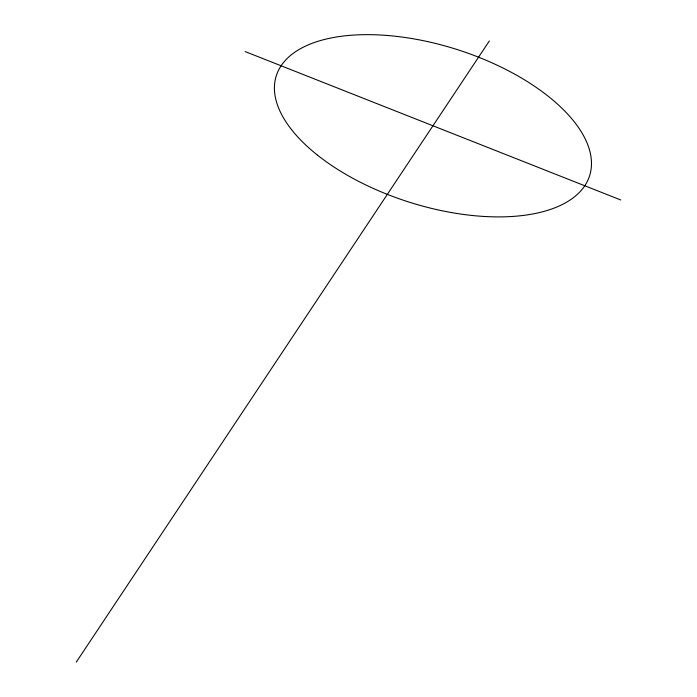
<?xml version="1.0" encoding="UTF-8"?>
<svg xmlns="http://www.w3.org/2000/svg" width="697" height="697" viewBox="0 0 697 697"><rect width="100%" height="100%" fill="white"/><g stroke="black" fill="none" stroke-linecap="round" stroke-linejoin="round"><path stroke-width="1.05" d="M76.252 662.15L489.372 40.931M245.144 51.569L620.748 199.978M317.527 155.178A164.44 79.972 17.7 0 0 584.774 185.768A164.44 79.972 17.7 0 0 396.541 36.375A164.44 79.972 17.7 0 0 317.527 155.178"/></g></svg>
